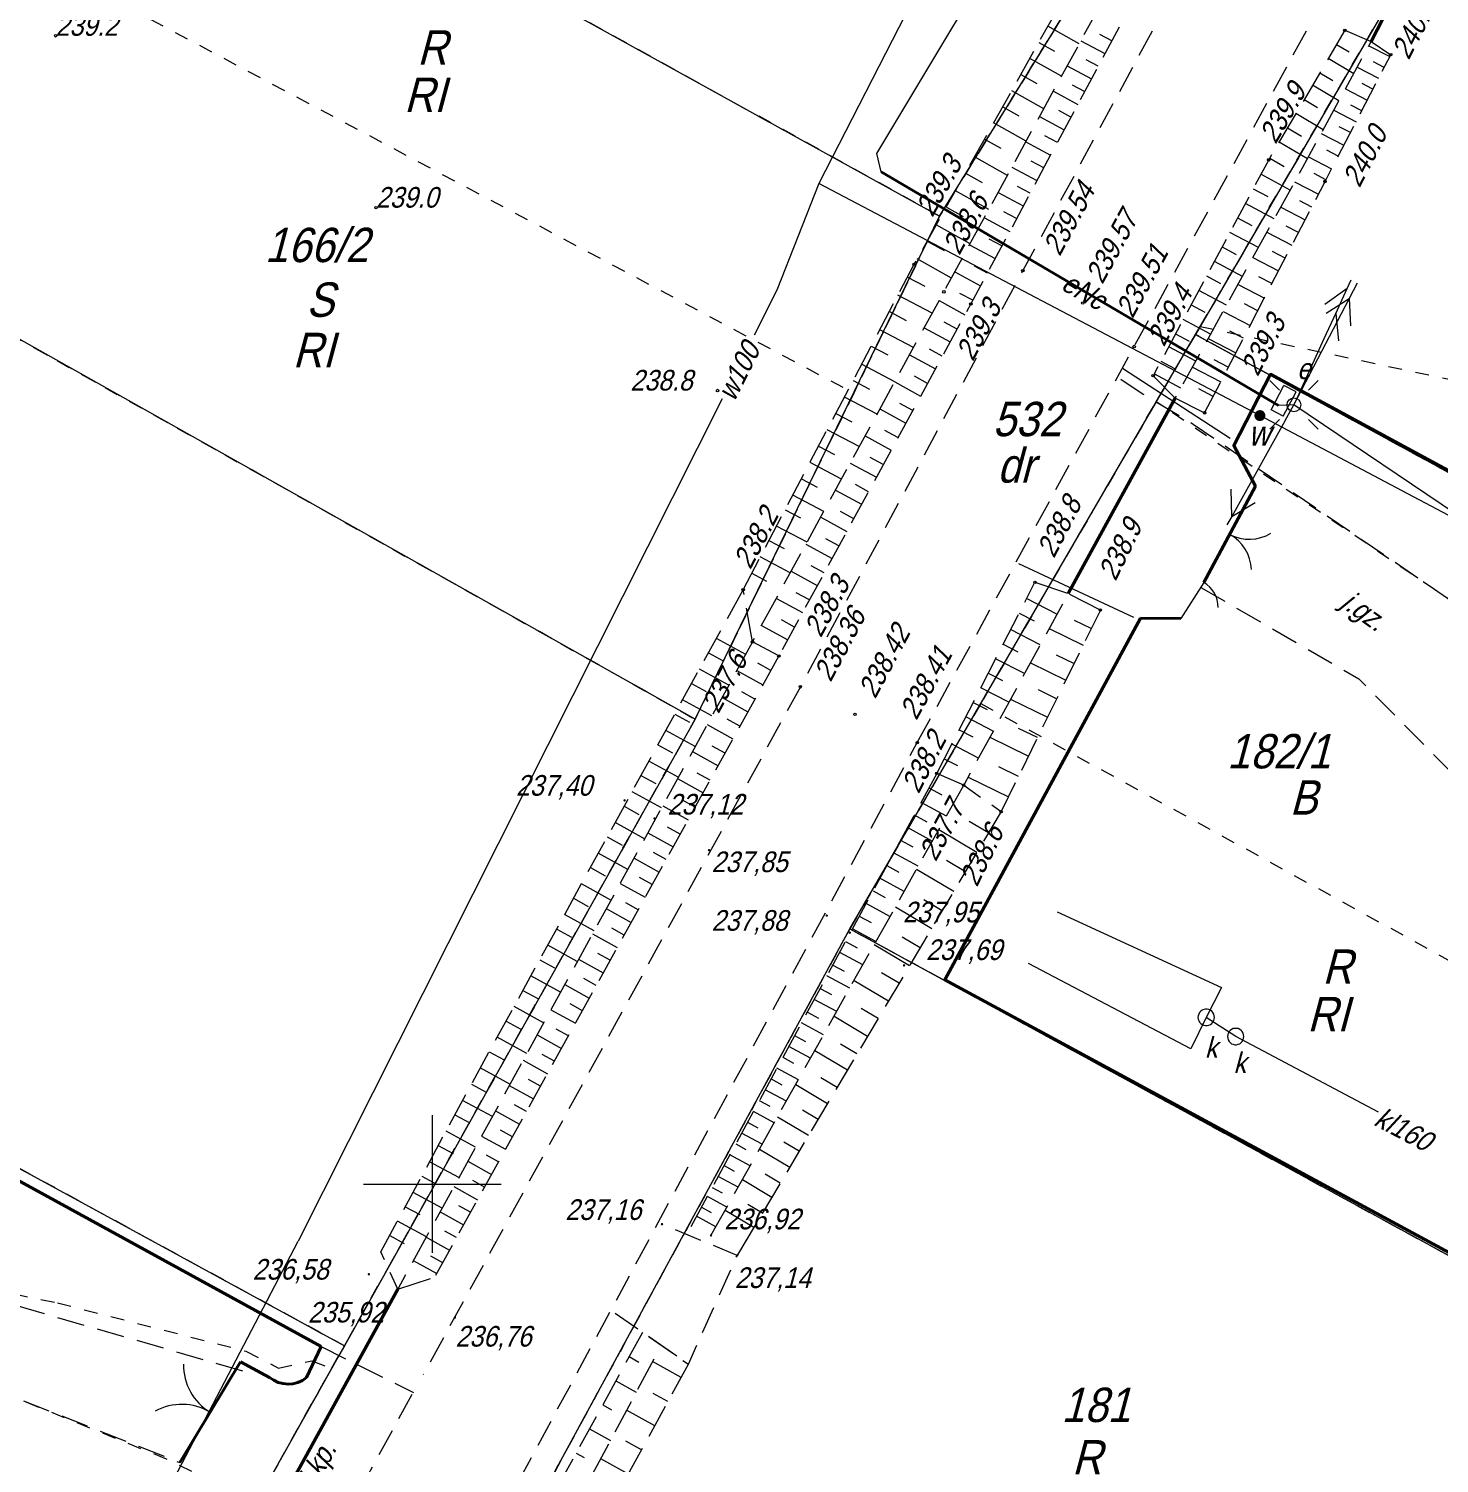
# Model space of a CAD drawing. Extents: x 7449598 to 7450455, y 5563374 to 5564952.
# Drawn here: x 7449985.3 to 7450036.6, y 5564139.8 to 5564192 of the extents above; entities that cross this region are included whole.
import ezdxf
from ezdxf.enums import TextEntityAlignment as Align

# ---------------------------------------------------------------- set-up
doc = ezdxf.new("R2010")
doc.units = 0
doc.header["$MEASUREMENT"] = 0
for name, pattern in [('218-500', [1, 0.5, -0.5]), ('420-500', [1.5, 1, -0.5]), ('823-500', [1.75, 1.25, -0.5])]:
    doc.linetypes.add(name, pattern=pattern)
for name, color, linetype, lineweight in [('EDZPD_219', 7, 'Continuous', 0), ('GULENN', 1, 'Continuous', 13), ('GUPWZA', 7, 'Continuous', 0), ('Level 8', 252, 'Continuous', 0), ('SDRPK_420', 7, 'Continuous', 0), ('SDRPK_432', 7, 'Continuous', 0), ('SDRPT_414', 7, 'Continuous', 0), ('SZOPO_902', 7, 'Continuous', 0), ('SZOPO_905', 7, 'Continuous', 0), ('UWWPO_581', 7, 'Continuous', 0), ('UWWPO_581 (Construction)', 252, 'Continuous', 0), ('Warstwa 1', 7, 'Continuous', 0), ('Warstwa 20', 7, 'Continuous', 0), ('Warstwa 21', 7, 'Continuous', 0), ('Warstwa 24', 7, 'Continuous', 0), ('Warstwa 26', 7, 'Continuous', 0), ('Warstwa 28', 7, 'Continuous', 0), ('Warstwa 29', 7, 'Continuous', 0), ('Warstwa 41', 7, 'Continuous', 0), ('Warstwa 60', 7, 'Continuous', 0), ('WUKPS_820', 7, 'Continuous', 0), ('WUKPS_823', 7, 'Continuous', 0), ('WUKPS_824', 7, 'Continuous', 0)]:
    doc.layers.add(name, color=color, linetype=linetype, lineweight=lineweight)
doc.styles.add('Style-WORKING_1250 I 0.26180', font='WORKING_1250.shx', dxfattribs={"oblique": 14.999978})

# ---------------------------------------------------------------- blocks, each defined once
blk = doc.blocks.new('PW02')
at = {"layer": 'Warstwa 1', "color": 7, "linetype": 'Continuous', "lineweight": 13}
blk.add_circle((0, 0), 0.045, dxfattribs=at)
blk = doc.blocks.new('PW01')
at = {"layer": 'Warstwa 1', "color": 7, "linetype": 'Continuous', "lineweight": 13}
blk.add_circle((0, 0), 0.045, dxfattribs=at)
blk = doc.blocks.new('US18_3')
at = {"layer": 'Warstwa 1', "color": 7, "linetype": 'Continuous', "lineweight": 13}
for p, q in [((-0.5, -0.25), (-0.5, 0.25)), ((-0.5, 0.25), (0.5, 0.25)), ((0.5, -0.25), (0.5, 0.25)), ((-0.5, -0.25), (0.5, -0.25))]:
    blk.add_line(p, q, dxfattribs=at)
blk = doc.blocks.new('SM011')
at = {"layer": 'Warstwa 1', "color": 7, "linetype": 'Continuous', "lineweight": 13}
for p, q in [((-0.53, 0.531), (-0.883, 0.884)), ((0.531, 0.531), (0.884, 0.884)), ((-0.53, -0.53), (-0.883, -0.883)), ((0.531, -0.53), (0.884, -0.883))]:
    blk.add_line(p, q, dxfattribs=at)
blk = doc.blocks.new('PE04_9')
at = {"layer": 'Warstwa 1', "color": 1, "linetype": 'Continuous', "lineweight": 13}
for p, q in [((0.65, 0), (0, 0)), ((1.65, 0), (2.65, 0)), ((2.65, 0), (3.65, 0)), ((3.65, 0), (4.65, 0)), ((4.65, 0), (3.784, 0.5)), ((0.65, 0), (1.65, 0)), ((4.65, 0), (3.784, -0.5)), ((4.65, 0), (5, 0))]:
    blk.add_line(p, q, dxfattribs=at)
blk = doc.blocks.new('PT01_21')
at = {"layer": 'Warstwa 1', "color": 30, "linetype": 'Continuous', "lineweight": 13}
for p, q in [((0.65, 0), (0, 0)), ((0.65, 0), (1.65, 0)), ((4.65, 0), (3.784, 0.5)), ((1.65, 0), (2.65, 0)), ((2.65, 0), (3.65, 0)), ((3.65, 0), (2.784, -0.5)), ((3.65, 0), (4.65, 0)), ((4.65, 0), (5, 0))]:
    blk.add_line(p, q, dxfattribs=at)
blk = doc.blocks.new('SM04')
at = {"layer": 'Warstwa 1', "color": 7, "linetype": 'Continuous', "lineweight": 13}
blk.add_circle((0, 0), 0.25, dxfattribs=at)
blk = doc.blocks.new('905_1')
at = {"layer": 'SZOPO_905', "color": 7, "linetype": 'Continuous', "lineweight": 13}
for centre, start, end in [((-1.5, 0), 0, 60), ((1.5, 0), 120, 180)]:
    blk.add_arc(centre, 1.5, start, end, dxfattribs=at)
blk = doc.blocks.new('905P')
at = {"layer": 'SZOPO_905', "color": 7, "linetype": 'Continuous', "lineweight": 13}
blk.add_arc((1.05, 0), 1.05, 120, 180, dxfattribs=at)
blk = doc.blocks.new('140_33')
at = {"layer": 'Level 8', "linetype": 'Continuous', "lineweight": -2}
blk.add_hatch(color=0, dxfattribs=at).paths.add_polyline_path([(4.5, 0, 1), (-4.5, 0, 1)], flags=16)
blk = doc.blocks.new('905_93')
at = {"color": 0, "linetype": 'ByBlock', "lineweight": -2}
for centre, start, end in [((-200, 0), 0, 60), ((200, 0), 120, 180)]:
    blk.add_arc(centre, 200, start, end, dxfattribs=at)
blk = doc.blocks.new('KOLO')
blk.add_hatch(color=0).paths.add_polyline_path([(0, -5), (-1.2941, -4.82963), (-2.5, -4.33013), (-3.53553, -3.53553), (-4.33013, -2.5), (-4.82963, -1.2941), (-5, 0), (-4.82963, 1.2941), (-4.33013, 2.5), (-3.53553, 3.53553), (-2.5, 4.33013), (-1.2941, 4.82963), (0, 5), (1.2941, 4.82963), (2.5, 4.33013), (3.53553, 3.53553), (4.33013, 2.5), (4.82963, 1.2941), (5, 0), (4.82963, -1.2941), (4.33013, -2.5), (3.53553, -3.53553), (2.5, -4.33013), (1.2941, -4.82963)], flags=16)
blk = doc.blocks.new('SUPE04_2')
at = {"color": 0, "flags": 128}
for points in [[(0, 0), (-100, 0)], [(-69.82163, -10), (-87.14214, 0), (-69.82163, 10)]]:
    blk.add_lwpolyline(points, dxfattribs=at)

msp = doc.modelspace()

# ---------------------------------------------------------------- linework, layer by layer
at = {"layer": 'EDZPD_219', "color": 96, "linetype": 'Continuous', "lineweight": 13}
for p, q in [((7450043.05, 5564207.2), (7450027.75, 5564180.89)), ((7449989.063, 5564201.442), (7450018.44, 5564185.19)), ((7450018.44, 5564185.19), (7450027.98, 5564200.67)), ((7450009.56, 5564166.9), (7450018.44, 5564185.19)), ((7450009.56, 5564166.9), (7449979.386, 5564183.856)), ((7450015.18, 5564159.28), (7450027.75, 5564180.89)), ((7450027.75, 5564180.89), (7450055.103, 5564165.966)), ((7449940.231, 5564174.987), (7449996.8, 5564144.12)), ((7450009.56, 5564166.9), (7449996.8, 5564144.12)), ((7450001.95, 5564134.94), (7450015.18, 5564159.28)), ((7450015.18, 5564159.28), (7450043.134, 5564144.025)), ((7449984.03, 5564121.35), (7449996.8, 5564144.12))]:
    msp.add_line(p, q, dxfattribs=at)
at = {"layer": 'SDRPK_420', "color": 7, "linetype": '420-500', "lineweight": 13}
for p, q in [((7450000.28, 5564133.9), (7450017.63, 5564166.05)), ((7449995.95, 5564144.09), (7449999.31, 5564142.42)), ((7449995.91, 5564136.21), (7449999.27, 5564142.37))]:
    msp.add_line(p, q, dxfattribs=at)
at = {"layer": 'SDRPK_420', "color": 7, "linetype": '420-500', "lineweight": 13, "flags": 128}
for points in [[(7450049.82, 5564235.4), (7450047.16, 5564230.55), (7450040.53, 5564218.35), (7450040.31, 5564217.98), (7450037.95, 5564213.64), (7450034.68, 5564207.47), (7450028.22, 5564195.72), (7450021.47, 5564183.21), (7450013.38, 5564168.08)], [(7450017.63, 5564166.05), (7450025.52, 5564180.45), (7450032.73, 5564193.67), (7450038.81, 5564204.94), (7450044.92, 5564216.07), (7450051.39, 5564227.9), (7450053.46, 5564231.62)], [(7450025.03, 5564179.26), (7450025.85, 5564178.72), (7450027.67, 5564177.63), (7450037.27, 5564171.06), (7450042.18, 5564168.38)], [(7450027.947, 5564171.692), (7450033.69, 5564168.37), (7450039.15, 5564162.85)], [(7450013.38, 5564168.08), (7449999.666, 5564143.069)], [(7449993.104, 5564143.197), (7449979.89, 5564147.01), (7449978.45, 5564148.05), (7449978.04, 5564150.22), (7449978.78, 5564151.64), (7449973.57, 5564154.45), (7449972.11, 5564152), (7449971.21, 5564151.59), (7449970.16, 5564151.66), (7449960.96, 5564156.64), (7449960.57, 5564155.91)], [(7450006.65, 5564145.3), (7450009.31, 5564143.45), (7450011.08, 5564147.4), (7450008.35, 5564148.54)], [(7449968.4, 5564144.03), (7449970.06, 5564145.77), (7449971.17, 5564145.89), (7449975.61, 5564144.52), (7449983.51, 5564142.76), (7449990.82, 5564139.871)]]:
    msp.add_lwpolyline(points, dxfattribs=at)
at = {"layer": 'SDRPT_414', "color": 7, "linetype": 'Continuous', "lineweight": 40}
for p, q in [((7450035.75, 5564194.71), (7450034.14, 5564191.54)), ((7450023.12, 5564171.47), (7450027.01, 5564178.57)), ((7449985.34, 5564121.85), (7449998.74, 5564146.18))]:
    msp.add_line(p, q, dxfattribs=at)
at = {"layer": 'SZOPO_902', "color": 7, "linetype": 'Continuous', "lineweight": 40}
for p, q in [((7450029.93, 5564175.37), (7450028.05, 5564171.87)), ((7449995.427, 5564142.964), (7449995.95, 5564144.09)), ((7449993.019, 5564143.536), (7449990.82, 5564139.871)), ((7449993.019, 5564143.536), (7449994.078, 5564142.971))]:
    msp.add_line(p, q, dxfattribs=at)
at = {"layer": 'SZOPO_902', "color": 7, "linetype": 'Continuous', "lineweight": 40, "flags": 128}
for points in [[(7450025.75, 5564170.57), (7450018.63, 5564157.42), (7450043.196, 5564144.137)], [(7449995.95, 5564144.09), (7449956.215, 5564165.877)]]:
    msp.add_lwpolyline(points, dxfattribs=at)
at = {"layer": 'SZOPO_902', "color": 7, "linetype": 'Continuous', "lineweight": 40}
msp.add_arc((7449994.757, 5564143.793), 1.066, 230.4353, 308.9113, dxfattribs=at)
at = {"layer": 'UWWPO_581', "color": 5, "linetype": 'Continuous', "lineweight": 13, "flags": 128}
for points in [[(7450028.866, 5564215.267), (7450014.05, 5564186.38), (7450012.522, 5564182.494), (7450011.704, 5564180.869)], [(7450010.536, 5564178.548), (7449995.124, 5564147.926)], [(7449965.51, 5564091.643), (7449967.729, 5564094.765), (7449973.467, 5564105.923), (7449984.126, 5564126.912), (7449995.124, 5564147.926)]]:
    msp.add_lwpolyline(points, dxfattribs=at)
at = {"layer": 'UWWPO_581 (Construction)', "color": 7, "linetype": 'Continuous', "lineweight": 13, "ltscale": 0.1}
msp.add_line((7450029.934, 5564178.022), (7450030.09, 5564177.94), dxfattribs=at)
at = {"layer": 'UWWPO_581 (Construction)', "color": 7, "linetype": 'Continuous', "lineweight": 13, "ltscale": 0.1, "flags": 128}
msp.add_lwpolyline([(7450030.09, 5564177.94), (7450030.245, 5564177.858)], dxfattribs=at)
at = {"layer": 'Warstwa 1', "color": 1, "linetype": 'Continuous', "lineweight": 40}
msp.add_line((7450030.77, 5564178.31), (7450016.32, 5564186.8), dxfattribs=at)
at = {"layer": 'Warstwa 1', "color": 7, "linetype": 'Continuous', "lineweight": 13}
for p, q in [((7450025.1, 5564179.67), (7450029.01, 5564177.12)), ((7450029.93, 5564175.37), (7450028.05, 5564171.87)), ((7450021.31, 5564172.56), (7450025.49, 5564170.61)), ((7450028.05, 5564171.87), (7450027.22, 5564170.56))]:
    msp.add_line(p, q, dxfattribs=at)
at = {"layer": 'Warstwa 1', "color": 1, "linetype": 'Continuous', "lineweight": 13, "flags": 128}
msp.add_lwpolyline([(7450031.33, 5564178.33), (7450030.77, 5564178.31), (7450016.32, 5564186.8), (7450016.16, 5564187.47), (7450021.82, 5564196.91), (7450023.329, 5564199.469)], dxfattribs=at)
at = {"layer": 'Warstwa 1', "color": 7, "linetype": 'Continuous', "lineweight": 40, "flags": 128}
for points in [[(7450046.24, 5564170.81), (7450037.37, 5564175.71), (7450030.48, 5564179.44), (7450029.14, 5564176.85), (7450029.93, 5564175.37)], [(7450027.22, 5564170.56), (7450025.75, 5564170.57), (7450025.75, 5564170.57)]]:
    msp.add_lwpolyline(points, dxfattribs=at)
at = {"layer": 'Warstwa 20', "color": 5, "linetype": 'Continuous', "lineweight": 13}
for p, q in [((7450030.09, 5564177.94), (7450014.05, 5564186.38)), ((7450030.09, 5564177.94), (7450014.05, 5564186.38)), ((7450030.09, 5564177.94), (7450014.05, 5564186.38)), ((7450041.176, 5564172.071), (7450030.09, 5564177.94))]:
    msp.add_line(p, q, dxfattribs=at)
at = {"layer": 'Warstwa 21', "color": 36, "linetype": 'Continuous', "lineweight": 13}
for p, q in [((7450022.72, 5564159.9), (7450028.69, 5564157.15)), ((7450022.72, 5564159.9), (7450028.69, 5564157.15)), ((7450022.72, 5564159.9), (7450028.69, 5564157.15)), ((7450027.58, 5564154.91), (7450021.68, 5564158.02)), ((7450027.58, 5564154.91), (7450021.68, 5564158.02)), ((7450027.58, 5564154.91), (7450021.68, 5564158.02)), ((7450028.69, 5564157.15), (7450028.14, 5564156.06)), ((7450028.69, 5564157.15), (7450028.14, 5564156.06)), ((7450028.69, 5564157.15), (7450028.14, 5564156.06)), ((7450028.14, 5564156.06), (7450027.58, 5564154.91)), ((7450028.14, 5564156.06), (7450027.58, 5564154.91)), ((7450028.14, 5564156.06), (7450027.58, 5564154.91)), ((7450029.21, 5564155.36), (7450028.14, 5564156.06)), ((7450029.21, 5564155.36), (7450028.14, 5564156.06)), ((7450029.21, 5564155.36), (7450028.14, 5564156.06)), ((7450034.401, 5564152.617), (7450029.21, 5564155.36))]:
    msp.add_line(p, q, dxfattribs=at)
at = {"layer": 'Warstwa 21', "color": 7, "linetype": 'Continuous', "lineweight": 13, "flags": 128}
for points in [[(7450028.44, 5564156.06), (7450028.43, 5564156.12), (7450028.41, 5564156.18), (7450028.38, 5564156.24), (7450028.34, 5564156.28), (7450028.29, 5564156.32), (7450028.23, 5564156.35), (7450028.17, 5564156.36), (7450028.11, 5564156.36), (7450028.05, 5564156.35), (7450027.99, 5564156.32), (7450027.94, 5564156.28), (7450027.9, 5564156.24), (7450027.87, 5564156.18), (7450027.85, 5564156.12), (7450027.84, 5564156.06), (7450027.85, 5564156), (7450027.87, 5564155.94), (7450027.9, 5564155.88), (7450027.94, 5564155.84), (7450027.99, 5564155.8), (7450028.05, 5564155.78), (7450028.11, 5564155.76), (7450028.17, 5564155.76), (7450028.23, 5564155.78), (7450028.29, 5564155.8), (7450028.34, 5564155.84), (7450028.38, 5564155.88), (7450028.41, 5564155.94), (7450028.43, 5564156)], [(7450028.44, 5564156.06), (7450028.43, 5564156.12), (7450028.41, 5564156.18), (7450028.38, 5564156.24), (7450028.34, 5564156.28), (7450028.29, 5564156.32), (7450028.23, 5564156.35), (7450028.17, 5564156.36), (7450028.11, 5564156.36), (7450028.05, 5564156.35), (7450027.99, 5564156.32), (7450027.94, 5564156.28), (7450027.9, 5564156.24), (7450027.87, 5564156.18), (7450027.85, 5564156.12), (7450027.84, 5564156.06), (7450027.85, 5564156), (7450027.87, 5564155.94), (7450027.9, 5564155.88), (7450027.94, 5564155.84), (7450027.99, 5564155.8), (7450028.05, 5564155.78), (7450028.11, 5564155.76), (7450028.17, 5564155.76), (7450028.23, 5564155.78), (7450028.29, 5564155.8), (7450028.34, 5564155.84), (7450028.38, 5564155.88), (7450028.41, 5564155.94), (7450028.43, 5564156)], [(7450028.44, 5564156.06), (7450028.43, 5564156.12), (7450028.41, 5564156.18), (7450028.38, 5564156.24), (7450028.34, 5564156.28), (7450028.29, 5564156.32), (7450028.23, 5564156.35), (7450028.17, 5564156.36), (7450028.11, 5564156.36), (7450028.05, 5564156.35), (7450027.99, 5564156.32), (7450027.94, 5564156.28), (7450027.9, 5564156.24), (7450027.87, 5564156.18), (7450027.85, 5564156.12), (7450027.84, 5564156.06), (7450027.85, 5564156), (7450027.87, 5564155.94), (7450027.9, 5564155.88), (7450027.94, 5564155.84), (7450027.99, 5564155.8), (7450028.05, 5564155.78), (7450028.11, 5564155.76), (7450028.17, 5564155.76), (7450028.23, 5564155.78), (7450028.29, 5564155.8), (7450028.34, 5564155.84), (7450028.38, 5564155.88), (7450028.41, 5564155.94), (7450028.43, 5564156)], [(7450029.51, 5564155.36), (7450029.5, 5564155.42), (7450029.48, 5564155.48), (7450029.45, 5564155.54), (7450029.41, 5564155.58), (7450029.36, 5564155.62), (7450029.3, 5564155.65), (7450029.24, 5564155.66), (7450029.18, 5564155.66), (7450029.12, 5564155.65), (7450029.06, 5564155.62), (7450029.01, 5564155.58), (7450028.97, 5564155.54), (7450028.94, 5564155.48), (7450028.92, 5564155.42), (7450028.91, 5564155.36), (7450028.92, 5564155.3), (7450028.94, 5564155.24), (7450028.97, 5564155.18), (7450029.01, 5564155.14), (7450029.06, 5564155.1), (7450029.12, 5564155.08), (7450029.18, 5564155.06), (7450029.24, 5564155.06), (7450029.3, 5564155.08), (7450029.36, 5564155.1), (7450029.41, 5564155.14), (7450029.45, 5564155.18), (7450029.48, 5564155.24), (7450029.5, 5564155.3)], [(7450029.51, 5564155.36), (7450029.5, 5564155.42), (7450029.48, 5564155.48), (7450029.45, 5564155.54), (7450029.41, 5564155.58), (7450029.36, 5564155.62), (7450029.3, 5564155.65), (7450029.24, 5564155.66), (7450029.18, 5564155.66), (7450029.12, 5564155.65), (7450029.06, 5564155.62), (7450029.01, 5564155.58), (7450028.97, 5564155.54), (7450028.94, 5564155.48), (7450028.92, 5564155.42), (7450028.91, 5564155.36), (7450028.92, 5564155.3), (7450028.94, 5564155.24), (7450028.97, 5564155.18), (7450029.01, 5564155.14), (7450029.06, 5564155.1), (7450029.12, 5564155.08), (7450029.18, 5564155.06), (7450029.24, 5564155.06), (7450029.3, 5564155.08), (7450029.36, 5564155.1), (7450029.41, 5564155.14), (7450029.45, 5564155.18), (7450029.48, 5564155.24), (7450029.5, 5564155.3)], [(7450029.51, 5564155.36), (7450029.5, 5564155.42), (7450029.48, 5564155.48), (7450029.45, 5564155.54), (7450029.41, 5564155.58), (7450029.36, 5564155.62), (7450029.3, 5564155.65), (7450029.24, 5564155.66), (7450029.18, 5564155.66), (7450029.12, 5564155.65), (7450029.06, 5564155.62), (7450029.01, 5564155.58), (7450028.97, 5564155.54), (7450028.94, 5564155.48), (7450028.92, 5564155.42), (7450028.91, 5564155.36), (7450028.92, 5564155.3), (7450028.94, 5564155.24), (7450028.97, 5564155.18), (7450029.01, 5564155.14), (7450029.06, 5564155.1), (7450029.12, 5564155.08), (7450029.18, 5564155.06), (7450029.24, 5564155.06), (7450029.3, 5564155.08), (7450029.36, 5564155.1), (7450029.41, 5564155.14), (7450029.45, 5564155.18), (7450029.48, 5564155.24), (7450029.5, 5564155.3)]]:
    msp.add_lwpolyline(points, close=True, dxfattribs=at)
at = {"layer": 'Warstwa 29', "color": 96, "linetype": '218-500', "lineweight": 13}
for p, q in [((7450043.05, 5564207.2), (7450027.92, 5564181.18)), ((7450027.92, 5564181.18), (7450043.05, 5564207.2)), ((7450018.44, 5564185.19), (7449989.063, 5564201.442)), ((7449989.063, 5564201.442), (7450018.44, 5564185.19)), ((7450018.44, 5564185.19), (7450027.98, 5564200.67)), ((7450027.98, 5564200.67), (7450018.44, 5564185.19)), ((7449985.346, 5564194.687), (7450015.32, 5564178.76)), ((7450015.32, 5564178.76), (7450018.44, 5564185.19)), ((7450018.44, 5564185.19), (7450015.32, 5564178.76)), ((7449979.386, 5564183.856), (7450009.56, 5564166.9)), ((7450009.56, 5564166.9), (7449979.386, 5564183.856)), ((7450027.75, 5564180.89), (7450026.32, 5564178.44)), ((7450026.32, 5564178.44), (7450027.75, 5564180.89)), ((7450027.92, 5564181.18), (7450027.75, 5564180.89)), ((7450027.75, 5564180.89), (7450027.92, 5564181.18)), ((7450027.75, 5564180.89), (7450055.103, 5564165.966)), ((7450055.103, 5564165.966), (7450027.75, 5564180.89)), ((7450027.92, 5564181.18), (7450059.728, 5564174.444)), ((7450009.56, 5564166.9), (7450015.32, 5564178.76)), ((7450015.32, 5564178.76), (7450009.56, 5564166.9)), ((7450026.32, 5564178.44), (7450019.94, 5564167.47)), ((7450019.94, 5564167.47), (7450026.32, 5564178.44)), ((7450037.27, 5564171.06), (7450026.32, 5564178.44)), ((7450019.94, 5564167.47), (7450015.18, 5564159.28)), ((7450015.18, 5564159.28), (7450019.94, 5564167.47)), ((7450019.94, 5564167.47), (7450040.39, 5564156.26)), ((7449999.6, 5564149.12), (7450009.56, 5564166.9)), ((7450009.56, 5564166.9), (7449999.6, 5564149.12)), ((7449996.8, 5564144.12), (7449966.591, 5564160.604)), ((7449966.591, 5564160.604), (7449996.8, 5564144.12)), ((7450015.18, 5564159.28), (7450001.95, 5564134.94)), ((7450001.95, 5564134.94), (7450015.18, 5564159.28)), ((7450015.18, 5564159.28), (7450043.134, 5564144.025)), ((7450043.134, 5564144.025), (7450015.18, 5564159.28)), ((7449996.8, 5564144.12), (7449999.6, 5564149.12)), ((7449999.6, 5564149.12), (7449996.8, 5564144.12)), ((7449979.89, 5564147.01), (7449986.37, 5564145.68)), ((7449986.37, 5564145.68), (7449993.22, 5564143.92)), ((7449993.22, 5564143.92), (7449994.4, 5564143.31)), ((7449996.33, 5564143.29), (7449996.8, 5564144.12)), ((7449996.8, 5564144.12), (7449996.33, 5564143.29)), ((7449993.41, 5564138.08), (7449996.33, 5564143.29)), ((7449996.33, 5564143.29), (7449993.41, 5564138.08)), ((7449994.4, 5564143.31), (7449995.62, 5564143.57)), ((7449995.62, 5564143.57), (7449996.33, 5564143.29)), ((7449990.33, 5564140), (7449983.51, 5564142.76)), ((7449992.15, 5564139.1), (7449990.33, 5564140))]:
    msp.add_line(p, q, dxfattribs=at)
at = {"layer": 'Warstwa 41', "color": 1, "linetype": 'Continuous', "lineweight": 13}
msp.add_line((7450043.564, 5564170.076), (7450031.33, 5564178.33), dxfattribs=at)
at = {"layer": 'Warstwa 60', "color": 7, "linetype": 'Continuous', "lineweight": 13}
for p, q in [((7450000, 5564147.5), (7450000, 5564152.5)), ((7449997.5, 5564150), (7450000, 5564150)), ((7449997.5, 5564150), (7450002.5, 5564150)), ((7450000, 5564150), (7450002.5, 5564150))]:
    msp.add_line(p, q, dxfattribs=at)
at = {"layer": 'WUKPS_820', "color": 7, "linetype": 'Continuous', "lineweight": 13}
for p, q in [((7450023.52, 5564191.454), (7450022.384, 5564192.093)), ((7450024.704, 5564191.565), (7450024.27, 5564191.798)), ((7450022.055, 5564191.507), (7450022.626, 5564191.186)), ((7450023.584, 5564191.571), (7450024.457, 5564191.103)), ((7450032.876, 5564191.434), (7450033.333, 5564191.165)), ((7450034.056, 5564191.388), (7450034.816, 5564190.994)), ((7450022.876, 5564190.275), (7450021.726, 5564190.922)), ((7450023.082, 5564190.651), (7450023.962, 5564190.18)), ((7450024.21, 5564190.642), (7450023.771, 5564190.876)), ((7450033.503, 5564190.371), (7450032.573, 5564190.918)), ((7450034.611, 5564190.599), (7450034.227, 5564190.798)), ((7450021.396, 5564190.336), (7450021.975, 5564190.011)), ((7450032.269, 5564190.402), (7450032.743, 5564190.123)), ((7450033.631, 5564190.606), (7450034.406, 5564190.204)), ((7450022.233, 5564189.095), (7450021.067, 5564189.751)), ((7450022.58, 5564189.732), (7450023.468, 5564189.256)), ((7450023.715, 5564189.718), (7450023.273, 5564189.955)), ((7450032.965, 5564189.384), (7450032.004, 5564189.95)), ((7450033.205, 5564189.824), (7450033.996, 5564189.414)), ((7450034.201, 5564189.809), (7450033.81, 5564190.012)), ((7450020.738, 5564189.165), (7450021.325, 5564188.835)), ((7450031.7, 5564189.434), (7450032.189, 5564189.146)), ((7450033.792, 5564189.018), (7450033.392, 5564189.226)), ((7450021.589, 5564187.916), (7450020.409, 5564188.58)), ((7450022.078, 5564188.812), (7450022.973, 5564188.333)), ((7450023.22, 5564188.795), (7450022.775, 5564189.033)), ((7450032.392, 5564188.332), (7450031.397, 5564188.918)), ((7450032.779, 5564189.042), (7450033.587, 5564188.623)), ((7450022.725, 5564187.871), (7450022.276, 5564188.112)), ((7450031.093, 5564188.401), (7450031.599, 5564188.104)), ((7450032.318, 5564188.195), (7450033.143, 5564187.767)), ((7450033.382, 5564188.228), (7450032.974, 5564188.44)), ((7450020.08, 5564187.994), (7450020.674, 5564187.66)), ((7450021.576, 5564187.892), (7450022.478, 5564187.409)), ((7450031.819, 5564187.28), (7450030.789, 5564187.885)), ((7450032.938, 5564187.372), (7450032.521, 5564187.588)), ((7450020.91, 5564186.671), (7450019.714, 5564187.344)), ((7450021.074, 5564186.973), (7450021.983, 5564186.486)), ((7450022.231, 5564186.947), (7450021.778, 5564187.19)), ((7450030.448, 5564187.305), (7450030.971, 5564186.997)), ((7450031.856, 5564187.348), (7450032.699, 5564186.911)), ((7450019.385, 5564186.758), (7450019.987, 5564186.42)), ((7450031.193, 5564186.142), (7450030.128, 5564186.712)), ((7450032.494, 5564186.516), (7450032.068, 5564186.737)), ((7450020.23, 5564185.427), (7450019.019, 5564186.107)), ((7450020.572, 5564186.053), (7450021.488, 5564185.562)), ((7450021.736, 5564186.024), (7450021.28, 5564186.268)), ((7450029.845, 5564186.185), (7450030.374, 5564185.902)), ((7450031.354, 5564186.437), (7450032.219, 5564185.986)), ((7450018.69, 5564185.522), (7450019.299, 5564185.179)), ((7450030.614, 5564185.095), (7450029.563, 5564185.657)), ((7450030.849, 5564185.521), (7450031.736, 5564185.059)), ((7450031.977, 5564185.523), (7450031.539, 5564185.751)), ((7450020.071, 5564185.133), (7450020.994, 5564184.639)), ((7450021.241, 5564185.1), (7450020.781, 5564185.347)), ((7450029.281, 5564185.129), (7450029.803, 5564184.85)), ((7450019.551, 5564184.182), (7450018.325, 5564184.871)), ((7450020.711, 5564184.111), (7450020.247, 5564184.359)), ((7450030.035, 5564184.047), (7450028.998, 5564184.601)), ((7450030.344, 5564184.606), (7450031.253, 5564184.132)), ((7450031.494, 5564184.596), (7450031.045, 5564184.83)), ((7450017.995, 5564184.286), (7450018.612, 5564183.939)), ((7450019.533, 5564184.148), (7450020.464, 5564183.649)), ((7450028.716, 5564184.074), (7450029.231, 5564183.798)), ((7450031.012, 5564183.669), (7450030.551, 5564183.908)), ((7450018.871, 5564182.937), (7450017.63, 5564183.635)), ((7450020.181, 5564183.121), (7450019.714, 5564183.372)), ((7450029.456, 5564182.999), (7450028.434, 5564183.546)), ((7450029.838, 5564183.69), (7450030.77, 5564183.205)), ((7450017.277, 5564182.977), (7450017.904, 5564182.647)), ((7450018.995, 5564183.162), (7450019.933, 5564182.66)), ((7450028.151, 5564183.018), (7450028.659, 5564182.746)), ((7450030.529, 5564182.742), (7450030.057, 5564182.987)), ((7450018.173, 5564181.662), (7450016.929, 5564182.317)), ((7450019.651, 5564182.132), (7450019.18, 5564182.384)), ((7450028.878, 5564181.951), (7450027.869, 5564182.49)), ((7450029.297, 5564182.71), (7450030.253, 5564182.212)), ((7450018.425, 5564182.119), (7450019.365, 5564181.606)), ((7450027.586, 5564181.963), (7450028.087, 5564181.695)), ((7450030.011, 5564181.748), (7450029.528, 5564182)), ((7450016.617, 5564181.722), (7450017.234, 5564181.397)), ((7450019.079, 5564181.081), (7450018.608, 5564181.338)), ((7450028.299, 5564180.903), (7450027.304, 5564181.435)), ((7450028.755, 5564181.729), (7450029.735, 5564181.219)), ((7450017.493, 5564180.417), (7450016.269, 5564181.061)), ((7450017.886, 5564181.135), (7450018.828, 5564180.622)), ((7450027.022, 5564180.907), (7450027.516, 5564180.643)), ((7450028.213, 5564180.748), (7450029.218, 5564180.225)), ((7450029.494, 5564180.755), (7450028.998, 5564181.013)), ((7450015.956, 5564180.466), (7450016.564, 5564180.147)), ((7450018.542, 5564180.096), (7450018.071, 5564180.353)), ((7450027.756, 5564179.92), (7450026.775, 5564180.445)), ((7450016.813, 5564179.172), (7450015.609, 5564179.805)), ((7450017.348, 5564180.151), (7450018.291, 5564179.637)), ((7450026.492, 5564179.918), (7450026.98, 5564179.657)), ((7450027.636, 5564179.702), (7450028.666, 5564179.166)), ((7450028.942, 5564179.696), (7450028.433, 5564179.961)), ((7450015.296, 5564179.21), (7450015.893, 5564178.896)), ((7450016.81, 5564179.167), (7450017.754, 5564178.652)), ((7450018.005, 5564179.112), (7450017.533, 5564179.369)), ((7450027.214, 5564178.938), (7450026.245, 5564179.456)), ((7450028.39, 5564178.636), (7450027.869, 5564178.908)), ((7450016.168, 5564177.993), (7450014.983, 5564178.615)), ((7450016.272, 5564178.183), (7450017.218, 5564177.668)), ((7450017.468, 5564178.127), (7450016.996, 5564178.385)), ((7450014.671, 5564178.021), (7450015.258, 5564177.712)), ((7450015.523, 5564176.813), (7450014.358, 5564177.426)), ((7450015.734, 5564177.199), (7450016.681, 5564176.683)), ((7450016.931, 5564177.143), (7450016.458, 5564177.4)), ((7450014.045, 5564176.831), (7450014.623, 5564176.527)), ((7450014.879, 5564175.634), (7450013.732, 5564176.236)), ((7450015.196, 5564176.215), (7450016.144, 5564175.698)), ((7450016.394, 5564176.158), (7450015.921, 5564176.416)), ((7450013.42, 5564175.641), (7450013.988, 5564175.343)), ((7450014.234, 5564174.454), (7450013.107, 5564175.047)), ((7450014.659, 5564175.231), (7450015.607, 5564174.714)), ((7450015.857, 5564175.173), (7450015.383, 5564175.432)), ((7450012.829, 5564174.518), (7450013.388, 5564174.224)), ((7450015.32, 5564174.189), (7450014.846, 5564174.447)), ((7450014.121, 5564174.247), (7450015.07, 5564173.729)), ((7450013.625, 5564173.34), (7450012.516, 5564173.923)), ((7450014.784, 5564173.204), (7450014.309, 5564173.463)), ((7450012.238, 5564173.394), (7450012.788, 5564173.105)), ((7450013.583, 5564173.263), (7450014.533, 5564172.745)), ((7450013.016, 5564172.226), (7450011.925, 5564172.8)), ((7450014.247, 5564172.22), (7450013.771, 5564172.479)), ((7450011.613, 5564172.205), (7450012.153, 5564171.921)), ((7450013.045, 5564172.278), (7450013.996, 5564171.76)), ((7450013.71, 5564171.235), (7450013.234, 5564171.494)), ((7450012.507, 5564171.294), (7450013.459, 5564170.775)), ((7450022.71, 5564170.716), (7450021.604, 5564171.284)), ((7450011.97, 5564170.31), (7450012.922, 5564169.791)), ((7450013.173, 5564170.25), (7450012.697, 5564170.51)), ((7450021.332, 5564170.755), (7450021.878, 5564170.474)), ((7450023.959, 5564170.198), (7450023.355, 5564170.495)), ((7450011.392, 5564169.252), (7450010.326, 5564169.838)), ((7450022.104, 5564169.605), (7450021.026, 5564170.159)), ((7450022.428, 5564170.2), (7450023.661, 5564169.592)), ((7450010.038, 5564169.313), (7450010.571, 5564169.02)), ((7450020.754, 5564169.63), (7450021.286, 5564169.356)), ((7450023.33, 5564168.92), (7450022.699, 5564169.23)), ((7450010.78, 5564168.136), (7450009.713, 5564168.722)), ((7450012.31, 5564168.676), (7450011.836, 5564168.939)), ((7450021.534, 5564168.56), (7450020.482, 5564169.1)), ((7450021.745, 5564168.948), (7450023.031, 5564168.315)), ((7450009.425, 5564168.197), (7450009.958, 5564167.904)), ((7450011.074, 5564168.677), (7450012.02, 5564168.153)), ((7450020.21, 5564168.57), (7450020.729, 5564168.304)), ((7450010.534, 5564167.692), (7450011.475, 5564167.171)), ((7450011.729, 5564167.629), (7450011.258, 5564167.89)), ((7450020.963, 5564167.514), (7450019.938, 5564168.041)), ((7450022.7, 5564167.642), (7450022.043, 5564167.966)), ((7450010.167, 5564167.02), (7450009.1, 5564167.607)), ((7450019.666, 5564167.511), (7450020.172, 5564167.251)), ((7450021.027, 5564167.631), (7450022.369, 5564166.97)), ((7450008.811, 5564167.082), (7450009.345, 5564166.788)), ((7450009.994, 5564166.708), (7450010.931, 5564166.189)), ((7450011.185, 5564166.647), (7450010.716, 5564166.907)), ((7450020.393, 5564166.469), (7450019.394, 5564166.982)), ((7450009.555, 5564165.904), (7450008.487, 5564166.491)), ((7450019.156, 5564166.519), (7450019.65, 5564166.265)), ((7450020.272, 5564166.248), (7450021.674, 5564165.557)), ((7450022.005, 5564166.23), (7450021.318, 5564166.568)), ((7450008.198, 5564165.966), (7450008.733, 5564165.672)), ((7450009.455, 5564165.723), (7450010.387, 5564165.207)), ((7450010.641, 5564165.665), (7450010.174, 5564165.924)), ((7450019.859, 5564165.488), (7450018.884, 5564165.989)), ((7450008.943, 5564164.788), (7450007.874, 5564165.376)), ((7450018.612, 5564165.46), (7450019.093, 5564165.213)), ((7450021.309, 5564164.818), (7450020.593, 5564165.17)), ((7450007.585, 5564164.851), (7450008.12, 5564164.557)), ((7450008.915, 5564164.739), (7450009.843, 5564164.225)), ((7450010.097, 5564164.683), (7450009.632, 5564164.94)), ((7450019.482, 5564164.799), (7450020.945, 5564164.078)), ((7450008.331, 5564163.672), (7450007.261, 5564164.26)), ((7450018.055, 5564164.404), (7450018.519, 5564164.152)), ((7450006.972, 5564163.735), (7450007.507, 5564163.441)), ((7450008.375, 5564163.754), (7450009.299, 5564163.243)), ((7450009.553, 5564163.701), (7450009.09, 5564163.957)), ((7450018.691, 5564163.379), (7450017.77, 5564163.878)), ((7450007.719, 5564162.556), (7450006.648, 5564163.144)), ((7450009.008, 5564162.719), (7450008.548, 5564162.974)), ((7450017.52, 5564163.418), (7450017.977, 5564163.17)), ((7450020.221, 5564162.768), (7450019.519, 5564163.186)), ((7450006.359, 5564162.619), (7450006.895, 5564162.325)), ((7450007.836, 5564162.77), (7450008.755, 5564162.261)), ((7450017.021, 5564162.498), (7450017.471, 5564162.254)), ((7450018.178, 5564162.466), (7450017.271, 5564162.958)), ((7450018.414, 5564162.886), (7450019.8, 5564162.061)), ((7450007.106, 5564161.439), (7450006.034, 5564162.029)), ((7450008.501, 5564161.802), (7450008.042, 5564162.056)), ((7450017.665, 5564161.553), (7450016.772, 5564162.038)), ((7450005.746, 5564161.504), (7450006.282, 5564161.209)), ((7450007.332, 5564161.851), (7450008.247, 5564161.344)), ((7450016.522, 5564161.578), (7450016.966, 5564161.337)), ((7450017.608, 5564161.45), (7450018.959, 5564160.646)), ((7450019.38, 5564161.354), (7450018.695, 5564161.761)), ((7450006.494, 5564160.323), (7450005.421, 5564160.913)), ((7450006.828, 5564160.932), (7450007.739, 5564160.427)), ((7450007.993, 5564160.886), (7450007.536, 5564161.139)), ((7450017.153, 5564160.64), (7450016.272, 5564161.118)), ((7450005.133, 5564160.388), (7450005.669, 5564160.093)), ((7450016.023, 5564160.658), (7450016.46, 5564160.421)), ((7450006.324, 5564160.013), (7450007.231, 5564159.511)), ((7450007.485, 5564159.969), (7450007.03, 5564160.221)), ((7450016.64, 5564159.727), (7450015.773, 5564160.198)), ((7450016.838, 5564160.08), (7450018.156, 5564159.296)), ((7450018.538, 5564159.939), (7450017.871, 5564160.336)), ((7450005.882, 5564159.207), (7450004.808, 5564159.797)), ((7450015.524, 5564159.738), (7450015.954, 5564159.504)), ((7450004.52, 5564159.272), (7450005.057, 5564158.977)), ((7450005.82, 5564159.095), (7450006.723, 5564158.594)), ((7450006.977, 5564159.053), (7450006.525, 5564159.303)), ((7450015.025, 5564158.818), (7450015.448, 5564158.588)), ((7450016.128, 5564158.815), (7450015.274, 5564159.278)), ((7450017.735, 5564158.589), (7450017.085, 5564158.975)), ((7450005.27, 5564158.091), (7450004.195, 5564158.682)), ((7450006.469, 5564158.136), (7450006.019, 5564158.386)), ((7450015.652, 5564157.967), (7450014.811, 5564158.423)), ((7450016.069, 5564158.709), (7450017.353, 5564157.946)), ((7450003.907, 5564158.157), (7450004.444, 5564157.861)), ((7450005.317, 5564158.176), (7450006.215, 5564157.678)), ((7450014.561, 5564157.963), (7450014.979, 5564157.737)), ((7450004.658, 5564156.975), (7450003.582, 5564157.566)), ((7450004.813, 5564157.257), (7450005.707, 5564156.761)), ((7450005.961, 5564157.22), (7450005.513, 5564157.468)), ((7450015.176, 5564157.119), (7450014.348, 5564157.569)), ((7450015.336, 5564157.404), (7450016.588, 5564156.66)), ((7450016.97, 5564157.303), (7450016.336, 5564157.68)), ((7450003.293, 5564157.041), (7450003.832, 5564156.745)), ((7450014.701, 5564156.271), (7450013.884, 5564156.714)), ((7450014.098, 5564157.109), (7450014.509, 5564156.886)), ((7450004.046, 5564155.858), (7450002.969, 5564156.45)), ((7450004.309, 5564156.338), (7450005.199, 5564155.845)), ((7450005.453, 5564156.303), (7450005.007, 5564156.55)), ((7450013.635, 5564156.254), (7450014.039, 5564156.035)), ((7450016.205, 5564156.017), (7450015.587, 5564156.384)), ((7450002.68, 5564155.925), (7450003.219, 5564155.629)), ((7450014.225, 5564155.424), (7450013.421, 5564155.86)), ((7450014.604, 5564156.099), (7450015.823, 5564155.374)), ((7450003.434, 5564154.742), (7450002.356, 5564155.335)), ((7450003.805, 5564155.419), (7450004.691, 5564154.928)), ((7450004.945, 5564155.387), (7450004.501, 5564155.633)), ((7450013.171, 5564155.4), (7450013.57, 5564155.184)), ((7450002.067, 5564154.81), (7450002.606, 5564154.513)), ((7450004.437, 5564154.47), (7450003.995, 5564154.715)), ((7450013.749, 5564154.576), (7450012.957, 5564155.005)), ((7450013.908, 5564154.859), (7450015.096, 5564154.152)), ((7450015.44, 5564154.731), (7450014.839, 5564155.088)), ((7450002.822, 5564153.626), (7450001.743, 5564154.219)), ((7450003.301, 5564154.501), (7450004.183, 5564154.012)), ((7450013.31, 5564153.793), (7450012.53, 5564154.217)), ((7450012.743, 5564154.611), (7450013.136, 5564154.398)), ((7450001.419, 5564153.628), (7450001.961, 5564153.336)), ((7450002.797, 5564153.582), (7450003.676, 5564153.095)), ((7450003.93, 5564153.553), (7450003.489, 5564153.797)), ((7450012.316, 5564153.822), (7450012.703, 5564153.612)), ((7450013.212, 5564153.619), (7450014.369, 5564152.93)), ((7450014.713, 5564153.509), (7450014.127, 5564153.857)), ((7450012.871, 5564153.011), (7450012.102, 5564153.428)), ((7450002.18, 5564152.456), (7450001.1, 5564153.039)), ((7450002.293, 5564152.663), (7450003.168, 5564152.179)), ((7450003.422, 5564152.637), (7450002.983, 5564152.88)), ((7450012.432, 5564152.228), (7450011.674, 5564152.639)), ((7450011.888, 5564153.034), (7450012.27, 5564152.827)), ((7450014.025, 5564152.351), (7450013.454, 5564152.691)), ((7450000.818, 5564152.514), (7450001.356, 5564152.224)), ((7450011.46, 5564152.245), (7450011.836, 5564152.041)), ((7450012.552, 5564152.444), (7450013.681, 5564151.773)), ((7450001.572, 5564151.346), (7450000.499, 5564151.925)), ((7450001.789, 5564151.744), (7450002.66, 5564151.262)), ((7450002.914, 5564151.72), (7450002.478, 5564151.962)), ((7450011.993, 5564151.446), (7450011.246, 5564151.851)), ((7450013.337, 5564151.194), (7450012.78, 5564151.525)), ((7450000.216, 5564151.4), (7450000.751, 5564151.112)), ((7450002.406, 5564150.804), (7450001.972, 5564151.044)), ((7450011.553, 5564150.663), (7450010.818, 5564151.062)), ((7450011.032, 5564151.456), (7450011.403, 5564151.255)), ((7450011.893, 5564151.269), (7450012.992, 5564150.615)), ((7450000.963, 5564150.236), (7449999.898, 5564150.811)), ((7450001.285, 5564150.826), (7450002.152, 5564150.346)), ((7450010.605, 5564150.668), (7450010.969, 5564150.47)), ((7449999.615, 5564150.286), (7450000.146, 5564150)), ((7450001.898, 5564149.887), (7450001.466, 5564150.127)), ((7450011.114, 5564149.881), (7450010.391, 5564150.273)), ((7450011.271, 5564150.159), (7450012.342, 5564149.522)), ((7450012.648, 5564150.036), (7450012.106, 5564150.359)), ((7450000.355, 5564149.126), (7449999.297, 5564149.697)), ((7450000.781, 5564149.907), (7450001.644, 5564149.429)), ((7450010.712, 5564149.163), (7450009.999, 5564149.55)), ((7450010.177, 5564149.879), (7450010.536, 5564149.684)), ((7449999.014, 5564149.172), (7449999.541, 5564148.888)), ((7450000.277, 5564148.988), (7450001.136, 5564148.513)), ((7450001.39, 5564148.971), (7450000.96, 5564149.209)), ((7450009.785, 5564149.156), (7450010.139, 5564148.964)), ((7450010.648, 5564149.05), (7450011.692, 5564148.429)), ((7450011.998, 5564148.943), (7450011.47, 5564149.258)), ((7449999.782, 5564148.081), (7449998.731, 5564148.648)), ((7450010.309, 5564148.446), (7450009.606, 5564148.827)), ((7449998.448, 5564148.124), (7449998.972, 5564147.841)), ((7449999.773, 5564148.07), (7450000.628, 5564147.596)), ((7450000.882, 5564148.054), (7450000.454, 5564148.292)), ((7450000.374, 5564147.138), (7449999.948, 5564147.374)), ((7449999.305, 5564147.217), (7450000.157, 5564146.745)), ((7450007.157, 5564143.724), (7450007.51, 5564143.526)), ((7450009.046, 5564142.967), (7450008.003, 5564143.542)), ((7450006.675, 5564142.848), (7450007.412, 5564142.434)), ((7450008.567, 5564142.09), (7450008.028, 5564142.387)), ((7450006.193, 5564141.973), (7450006.515, 5564141.791)), ((7450008.087, 5564141.213), (7450007.062, 5564141.777)), ((7450005.71, 5564141.097), (7450006.471, 5564140.669)), ((7450007.607, 5564140.335), (7450007.04, 5564140.648)), ((7450005.228, 5564140.22), (7450005.52, 5564140.056)), ((7450007.113, 5564139.465), (7450006.121, 5564140.013))]:
    msp.add_line(p, q, dxfattribs=at)
at = {"layer": 'WUKPS_823', "color": 7, "linetype": '823-500', "lineweight": 13}
for p, q in [((7450018.34, 5564164.93), (7450021.91, 5564171.88)), ((7450024.29, 5564170.87), (7450020.68, 5564163.54)), ((7450012.6, 5564169.2), (7450000.084, 5564146.614)), ((7450018.34, 5564164.93), (7450009.25, 5564148.17)), ((7450020.68, 5564163.54), (7450011.08, 5564147.4))]:
    msp.add_line(p, q, dxfattribs=at)
at = {"layer": 'WUKPS_823', "color": 7, "linetype": '823-500', "lineweight": 13, "flags": 128}
for points in [[(7450011.3, 5564171.61), (7450017.52, 5564183.44), (7450023.81, 5564194.63)], [(7450025.8, 5564193.61), (7450019.58, 5564182), (7450012.6, 5564169.2)], [(7450033.18, 5564191.95), (7450030.41, 5564187.24), (7450026.21, 5564179.39)], [(7450028.08, 5564178.04), (7450032.46, 5564186.45), (7450034.85, 5564191.06)], [(7449998.13, 5564147.534), (7450001.454, 5564153.694), (7450011.3, 5564171.61)], [(7450007.64, 5564144.6), (7450004.55, 5564138.99)], [(7450006.2, 5564137.76), (7450009.31, 5564143.45), (7450007.64, 5564144.6)]]:
    msp.add_lwpolyline(points, dxfattribs=at)
at = {"layer": 'WUKPS_824', "color": 7, "linetype": '823-500', "lineweight": 13}
for p, q in [((7450033.18, 5564191.95), (7450034.14, 5564191.54)), ((7450026.21, 5564179.39), (7450027.01, 5564178.57)), ((7450021.91, 5564171.88), (7450023.12, 5564171.47)), ((7450011.64, 5564169.71), (7450011.3, 5564171.61)), ((7450019.32, 5564164.5), (7450018.34, 5564164.93)), ((7450010.13, 5564148.13), (7450019.32, 5564164.5)), ((7449998.74, 5564146.18), (7450000.084, 5564146.614))]:
    msp.add_line(p, q, dxfattribs=at)
at = {"layer": 'WUKPS_824', "color": 7, "linetype": '823-500', "lineweight": 13, "flags": 128}
for points in [[(7450012.6, 5564169.2), (7450011.64, 5564169.71), (7450018.6, 5564182.44), (7450024.85, 5564193.89), (7450025.8, 5564193.61)], [(7450028.042, 5564178.048), (7450027.01, 5564178.57), (7450031.65, 5564186.97), (7450034.14, 5564191.54), (7450034.85, 5564191.06)], [(7450024.29, 5564170.87), (7450023.12, 5564171.47), (7450019.32, 5564164.5), (7450020.68, 5564163.54)], [(7450011.64, 5564169.71), (7449998.74, 5564146.18), (7449998.13, 5564147.534)], [(7450008.05, 5564143.63), (7450005.33, 5564138.53)]]:
    msp.add_lwpolyline(points, dxfattribs=at)

# ---------------------------------------------------------------- block references
at = {"layer": 'GULENN', "color": 1, "lineweight": 13, "ltscale": 0.1, "xscale": 0.05, "yscale": 0.05, "zscale": 0.05, "rotation": 242.5473990114115}
msp.add_blockref('SUPE04_2', (7450031.33, 5564178.33), dxfattribs=at)
at = {"layer": 'GUPWZA', "color": 7, "lineweight": 0, "ltscale": 0.1, "xscale": 0.04000000000000001, "yscale": 0.04000000000000001, "zscale": 0.04000000000000001, "rotation": 90}
msp.add_blockref('KOLO', (7450030.09, 5564177.94), dxfattribs=at)
at = {"layer": 'Level 8', "color": 7, "linetype": 'Continuous', "lineweight": 13, "ltscale": 0.1, "xscale": 0.01, "yscale": 0.01, "zscale": 0.01}
for p in [(7450006.99, 5564163.95), (7450008.08, 5564163.29), (7450010.06, 5564162.14), (7450014.34, 5564159.76), (7450015.18, 5564159.14), (7450017.15, 5564157.95), (7450008.35, 5564148.54), (7450010.13, 5564148.13), (7450011.08, 5564147.4), (7449997.69, 5564146.72), (7449998.74, 5564146.18), (7450000.82, 5564145.15)]:
    msp.add_blockref('140_33', p, dxfattribs=at)
at = {"layer": 'SZOPO_905', "color": 7, "linetype": 'Continuous', "lineweight": 13}
for name, p, rotation in [('905_1', (7450028.99, 5564173.62), 241.7578488294917), ('905P', (7450028.05, 5564171.87), 240.075011495179)]:
    msp.add_blockref(name, p, dxfattribs=dict(at, rotation=rotation))
at = {"layer": 'SZOPO_905', "color": 7, "linetype": 'Continuous', "lineweight": 13, "xscale": 0.01, "yscale": 0.01, "zscale": 0.01, "rotation": 59.03083900000002}
msp.add_blockref('905_93', (7449991.919, 5564141.704), dxfattribs=at)
at = {"layer": 'Warstwa 1', "color": 7, "linetype": 'Continuous', "lineweight": 13}
for name, p in [('PW01', (7449986.3, 5564191.75)), ('PW01', (7450033.18, 5564191.95)), ('PW01', (7450034.85, 5564191.06)), ('PW01', (7450030.41, 5564187.24)), ('PW01', (7450032.46, 5564186.45)), ('PW01', (7449997.95, 5564185.5)), ('PW01', (7450017.52, 5564183.44)), ('PW02', (7450021.47, 5564183.21)), ('PW01', (7450018.6, 5564182.44)), ('PW01', (7450019.58, 5564182)), ('PW02', (7450023.65, 5564182.03)), ('PW02', (7450025.52, 5564180.45)), ('PW01', (7450026.21, 5564179.39)), ('SM011', (7450031.33, 5564178.33)), ('PW01', (7450010.37, 5564178.85)), ('SM04', (7450031.33, 5564178.33)), ('PW01', (7450028.08, 5564178.04)), ('PW01', (7450021.91, 5564171.88)), ('PW01', (7450011.3, 5564171.61)), ('PW01', (7450024.29, 5564170.87)), ('PW01', (7450011.64, 5564169.71)), ('PW01', (7450012.6, 5564169.2)), ('PW02', (7450013.38, 5564168.08)), ('PW02', (7450015.37, 5564167.08)), ('PW02', (7450017.63, 5564166.05)), ('PW01', (7450018.34, 5564164.93)), ('PW01', (7450019.32, 5564164.5)), ('PW01', (7450020.68, 5564163.54))]:
    msp.add_blockref(name, p, dxfattribs=at)
at = {"layer": 'Warstwa 1', "color": 30, "linetype": 'Continuous', "lineweight": 13, "xscale": 0.99999523829749, "yscale": 0.99999523829749, "zscale": 0.99999523829749, "rotation": 65.40852175735782}
msp.add_blockref('PT01_21', (7450031.33, 5564178.33), dxfattribs=at)
at = {"layer": 'Warstwa 1', "color": 7, "linetype": 'Continuous', "lineweight": 13, "xscale": 0.9999959485421921, "yscale": 0.9999959485421921, "zscale": 0.9999959485421921, "rotation": 62.30014922507367}
msp.add_blockref('US18_3', (7450030.95, 5564178.48), dxfattribs=at)
at = {"layer": 'Warstwa 1', "color": 1, "linetype": 'Continuous', "lineweight": 13, "xscale": 0.9999987340912831, "yscale": 0.9999987340912831, "zscale": 0.9999987340912831, "rotation": 240.8432385163947}
msp.add_blockref('PE04_9', (7450031.33, 5564178.33), dxfattribs=at)

# ---------------------------------------------------------------- texts
at = {"layer": 'Level 8', "color": 7, "linetype": 'Continuous', "lineweight": 13, "style": 'Style-WORKING_1250 I 0.26180', "oblique": 15, "width": 0.900007}
for s, p in [('237,40', (7450003.039, 5564164.119)), ('237,12', (7450008.554, 5564163.434)), ('237,85', (7450010.152, 5564161.341)), ('237,88', (7450010.152, 5564159.209)), ('237,95', (7450017.112, 5564159.514)), ('237,69', (7450017.949, 5564158.144)), ('237,16', (7450004.835, 5564148.694)), ('236,92', (7450010.617, 5564148.352)), ('236,58', (7449993.463, 5564146.525)), ('237,14', (7450010.997, 5564146.22)), ('235,92', (7449995.479, 5564144.964)), ('236,76', (7450000.842, 5564144.089))]:
    msp.add_text(s, height=0.75, dxfattribs=at).set_placement(p)
at = {"layer": 'SDRPK_432', "color": 7, "linetype": 'Continuous', "lineweight": 0, "style": 'Style-WORKING_1250 I 0.26180', "oblique": 15, "width": 0.900007}
msp.add_text('j.kp.', height=0.75, rotation=61.3895, dxfattribs=at).set_placement((7449995.748, 5564138.919))
at = {"layer": 'UWWPO_581', "color": 5, "linetype": 'Continuous', "lineweight": 13, "style": 'Style-WORKING_1250 I 0.26180', "oblique": 15, "width": 0.900007}
msp.add_text('w100', height=0.75, rotation=63.284, dxfattribs=at).set_placement((7450010.643, 5564178.582), align=Align.MIDDLE_LEFT)
at = {"layer": 'Warstwa 1', "color": 7, "linetype": 'Continuous', "lineweight": 0, "style": 'Style-WORKING_1250 I 0.26180', "oblique": 15, "width": 0.900007}
for s, rotation, p in [('240.4', 62.5956, (7450035.5, 5564190.84)), ('239.9', 59.5395, (7450030.66, 5564187.78)), ('240.0', 62.5956, (7450033.71, 5564186.19)), ('239.3', 60.659, (7450018.18, 5564185.12)), ('239.54', 61.6497, (7450022.81, 5564183.7)), ('238.6', 61.3718, (7450019.16, 5564183.74)), ('239.57', 61.3924, (7450024.36, 5564182.68)), ('239.51', 61.3924, (7450025.46, 5564181.44)), ('239.4', 61.8514, (7450026.6, 5564180.41)), ('239.3', 61.8199, (7450019.65, 5564179.88)), ('239.3', 62.4891, (7450030.01, 5564179.33)), ('238.8', 62.8116, (7450022.6, 5564172.72)), ('238.2', 62.265, (7450011.56, 5564172.31)), ('238.9', 63.7794, (7450024.84, 5564171.89)), ('238.3', 61.3953, (7450014.12, 5564169.83)), ('j.gz.', 324.3721, (7450032.988, 5564171.019)), ('238.36', 61.8663, (7450014.48, 5564168.22)), ('238.42', 61.8663, (7450016.1, 5564167.61)), ('237.6', 61.3323, (7450010.4, 5564167.07)), ('238.41', 61.2807, (7450017.6, 5564166.83)), ('238.2', 62.8116, (7450017.68, 5564164.16)), ('237.7', 61.401, (7450018.3, 5564161.69)), ('238.6', 63.7794, (7450019.8, 5564160.77))]:
    msp.add_text(s, height=0.75, rotation=rotation, dxfattribs=at).set_placement(p)
for s, p in [('239.2', (7449986.3, 5564191.75)), ('239.0', (7449997.95, 5564185.5)), ('e', (7450031.44, 5564179.27)), ('238.8', (7450007.2, 5564178.85))]:
    msp.add_text(s, height=0.75, dxfattribs=at).set_placement(p)
at = {"layer": 'Warstwa 1', "color": 1, "linetype": 'Continuous', "lineweight": 0, "style": 'Style-WORKING_1250 I 0.26180', "oblique": 15, "width": 0.900007}
msp.add_text('eNc', height=0.75, rotation=329.5636, dxfattribs=at).set_placement((7450023, 5564182.883), align=Align.MIDDLE_LEFT)
at = {"layer": 'Warstwa 20', "color": 7, "linetype": 'Continuous', "lineweight": 13, "style": 'Style-WORKING_1250 I 0.26180', "oblique": 15, "width": 0.9}
msp.add_text('w', height=0.9, dxfattribs=at).set_placement((7450029.67, 5564176.85))
at = {"layer": 'Warstwa 21', "color": 7, "linetype": 'Continuous', "lineweight": 13, "style": 'Style-WORKING_1250 I 0.26180', "oblique": 15, "width": 0.900007}
for p in [(7450028.09, 5564154.969), (7450029.13, 5564154.414)]:
    msp.add_text('k', height=0.75, dxfattribs=at).set_placement(p, align=Align.MIDDLE_LEFT)
at = {"layer": 'Warstwa 21', "color": 36, "linetype": 'Continuous', "lineweight": 13, "style": 'Style-WORKING_1250 I 0.26180', "oblique": 15, "width": 0.900007}
msp.add_text('kl160', height=0.75, rotation=332.1696, dxfattribs=at).set_placement((7450034.364, 5564152.497), align=Align.MIDDLE_LEFT)
at = {"layer": 'Warstwa 24', "color": 96, "linetype": 'Continuous', "lineweight": 30, "style": 'Style-WORKING_1250 I 0.26180', "oblique": 15, "width": 0.899997}
for s, p in [('166/2', (7449993.907, 5564183.519)), ('532', (7450020.37, 5564177.19)), ('182/1', (7450028.896, 5564165.112)), ('181', (7450022.873, 5564141.346))]:
    msp.add_text(s, height=1.25, dxfattribs=at).set_placement(p)
at = {"layer": 'Warstwa 26', "color": 96, "linetype": 'Continuous', "lineweight": 30, "style": 'Style-WORKING_1250 I 0.26180', "oblique": 15, "width": 0.899997}
for p in [(7449998.97, 5564188.98), (7449994.92, 5564179.7), (7450031.81, 5564155.552)]:
    msp.add_text('RI', height=1.25, dxfattribs=at).set_placement(p)
at = {"layer": 'Warstwa 28', "color": 96, "linetype": 'Continuous', "lineweight": 30, "style": 'Style-WORKING_1250 I 0.26180', "oblique": 15, "width": 0.899997}
for s, p in [('R', (7449999.447, 5564190.703)), ('S', (7449995.415, 5564181.531)), ('dr', (7450020.537, 5564175.501)), ('B', (7450031.173, 5564163.43)), ('R', (7450032.359, 5564157.28)), ('R', (7450023.254, 5564139.44))]:
    msp.add_text(s, height=1.25, dxfattribs=at).set_placement(p)

doc.saveas('drawing.dxf')
